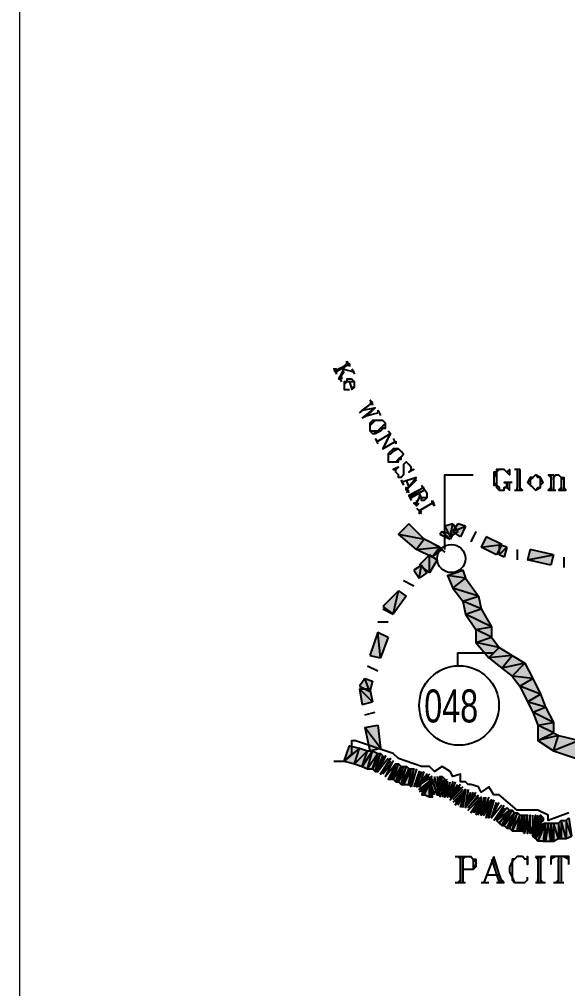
# Model space of a CAD drawing. Header units: millimetres. Extents: x 658 to 813, y 806 to 883.
# Drawn here: x 783.028 to 783.673, y 862.688 to 863.83 of the extents above; entities that cross this region are included whole.
import ezdxf

# ---------------------------------------------------------------- set-up
doc = ezdxf.new("R2010")
doc.units = ezdxf.units.MM
doc.header["$LTSCALE"] = 0.1
doc.linetypes.add('atContinuous2', pattern=[0])
doc.layers.add('arsir', color=14, linetype='Continuous', lineweight=0)
for name, color, linetype in [('BAT-PROP', 7, 'Continuous'), ('KLEKTOR1', 7, 'Continuous'), ('LINK NAS BARU', 7, 'Continuous'), ('PANTAI', 7, 'Continuous'), ('pantai1', 7, 'Continuous'), ('SYMBOL', 7, 'Continuous'), ('TEXT', 8, 'Continuous'), ('zat_Mask_solid', 7, 'Continuous')]:
    doc.layers.add(name, color=color, linetype=linetype)
doc.styles.add('Style2', font='arial.ttf', dxfattribs={"height": 0.2})

msp = doc.modelspace()

# ---------------------------------------------------------------- hatches: boundary and pattern name
at = {"layer": 'BAT-PROP'}
h = msp.add_hatch(color=7, dxfattribs=at)
h.paths.add_polyline_path([(783.529, 863.2324), (783.535, 863.2202), (783.5381, 863.2354)])
h.paths.add_polyline_path([(783.535, 863.2202), (783.5381, 863.2354), (783.5442, 863.2263)])
h = msp.add_hatch(color=7, dxfattribs=at)
h.paths.add_polyline_path([(783.5442, 863.2354), (783.5381, 863.2263), (783.5533, 863.2324)])
h.paths.add_polyline_path([(783.5381, 863.2263), (783.5533, 863.2324), (783.5472, 863.2202)])
h = msp.add_hatch(color=7, dxfattribs=at)
h.paths.add_polyline_path([(783.5229, 863.2232), (783.535, 863.2172), (783.5259, 863.2263)])
h.paths.add_polyline_path([(783.535, 863.2172), (783.5259, 863.2263), (783.5381, 863.2232)])
h = msp.add_hatch(color=7, dxfattribs=at)
h.paths.add_polyline_path([(783.5776, 863.2202), (783.5715, 863.208), (783.5958, 863.2111)])
h.paths.add_polyline_path([(783.5715, 863.208), (783.5958, 863.2111), (783.5898, 863.1989)])
h = msp.add_hatch(color=7, dxfattribs=at)
h.paths.add_polyline_path([(783.5928, 863.2111), (783.5928, 863.1989), (783.6019, 863.208)])
h.paths.add_polyline_path([(783.5928, 863.1989), (783.6019, 863.208), (783.5989, 863.1959)])
h = msp.add_hatch(color=7, dxfattribs=at)
h.paths.add_polyline_path([(783.4986, 863.1868), (783.5107, 863.1776), (783.5107, 863.1989)])
h.paths.add_polyline_path([(783.5107, 863.1776), (783.5107, 863.1989), (783.5198, 863.1928)])
h = msp.add_hatch(color=7, dxfattribs=at)
h.paths.add_polyline_path([(783.6293, 863.205), (783.6262, 863.1928), (783.6566, 863.1989)])
h.paths.add_polyline_path([(783.6262, 863.1928), (783.6566, 863.1989), (783.6536, 863.1868)])
h = msp.add_hatch(color=7, dxfattribs=at)
h.paths.add_polyline_path([(783.4925, 863.1807), (783.4986, 863.1715), (783.5016, 863.1868)])
h.paths.add_polyline_path([(783.4986, 863.1715), (783.5016, 863.1868), (783.5077, 863.1776)])
h = msp.add_hatch(color=7, dxfattribs=at)
h.paths.add_polyline_path([(783.456, 863.1381), (783.4682, 863.129), (783.4742, 863.1563)])
h.paths.add_polyline_path([(783.4682, 863.129), (783.4742, 863.1563), (783.4834, 863.1503)])
h = msp.add_hatch(color=7, dxfattribs=at)
h.paths.add_polyline_path([(783.4408, 863.0803), (783.453, 863.0773), (783.4499, 863.1077)])
h.paths.add_polyline_path([(783.453, 863.0773), (783.4499, 863.1077), (783.4621, 863.1016)])
h = msp.add_hatch(color=7, dxfattribs=at)
h.paths.add_polyline_path([(783.4286, 863.0439), (783.4408, 863.0378), (783.4347, 863.053)])
h.paths.add_polyline_path([(783.4408, 863.0378), (783.4347, 863.053), (783.4438, 863.0499)])
h = msp.add_hatch(color=7, dxfattribs=at)
h.paths.add_polyline_path([(783.4317, 863.0226), (783.4438, 863.0256), (783.4286, 863.0408)])
h.paths.add_polyline_path([(783.4438, 863.0256), (783.4286, 863.0408), (783.4408, 863.0408)], flags=17)
h = msp.add_hatch(color=7, dxfattribs=at)
h.paths.add_polyline_path([(783.4408, 862.9679), (783.453, 862.9709), (783.4347, 862.9952)])
h.paths.add_polyline_path([(783.453, 862.9709), (783.4347, 862.9952), (783.4499, 862.9983)])
at = {"layer": 'KLEKTOR1'}
for points in [[(783.4864, 863.2354), (783.4742, 863.2232), (783.5046, 863.2172)], [(783.4742, 863.2232), (783.5046, 863.2172), (783.4955, 863.205)], [(783.5046, 863.2172), (783.4955, 863.205), (783.5229, 863.208)], [(783.4955, 863.205), (783.5229, 863.208), (783.5138, 863.1959)], [(783.5229, 863.208), (783.5138, 863.1959), (783.5259, 863.205)]]:
    msp.add_hatch(color=7, dxfattribs=at).paths.add_polyline_path(points)
at = {"layer": 'pantai1'}
h = msp.add_hatch(color=7, dxfattribs=at)
h.paths.add_polyline_path([(783.4378, 862.9466), (783.4438, 862.9679), (783.4317, 862.9496)])
h.paths.add_polyline_path([(783.4438, 862.9679), (783.4317, 862.9496), (783.4378, 862.9679)], flags=17)
h = msp.add_hatch(color=7, dxfattribs=at)
h.paths.add_polyline_path([(783.4438, 862.9466), (783.4499, 862.9648), (783.4378, 862.9466)], flags=17)
h.paths.add_polyline_path([(783.4499, 862.9648), (783.4378, 862.9466), (783.4438, 862.9679)])
h = msp.add_hatch(color=7, dxfattribs=at)
h.paths.add_polyline_path([(783.4469, 862.9435), (783.453, 862.9648), (783.4438, 862.9466)])
h.paths.add_polyline_path([(783.453, 862.9648), (783.4438, 862.9466), (783.4499, 862.9648)], flags=17)
h = msp.add_hatch(color=7, dxfattribs=at)
h.paths.add_polyline_path([(783.4499, 862.9435), (783.456, 862.9618), (783.4469, 862.9435)], flags=17)
h.paths.add_polyline_path([(783.456, 862.9618), (783.4469, 862.9435), (783.453, 862.9648)])
h = msp.add_hatch(color=7, dxfattribs=at)
h.paths.add_polyline_path([(783.4682, 862.9344), (783.4742, 862.9527), (783.4651, 862.9344)], flags=17)
h.paths.add_polyline_path([(783.4742, 862.9527), (783.4651, 862.9344), (783.4712, 862.9527)], flags=17)
h = msp.add_hatch(color=7, dxfattribs=at)
h.paths.add_polyline_path([(783.4742, 862.9314), (783.4803, 862.9496), (783.4712, 862.9314)], flags=17)
h.paths.add_polyline_path([(783.4803, 862.9496), (783.4712, 862.9314), (783.4773, 862.9496)], flags=17)
h = msp.add_hatch(color=7, dxfattribs=at)
h.paths.add_polyline_path([(783.4773, 862.9283), (783.4834, 862.9496), (783.4742, 862.9314)])
h.paths.add_polyline_path([(783.4834, 862.9496), (783.4742, 862.9314), (783.4803, 862.9496)], flags=17)
h = msp.add_hatch(color=7, dxfattribs=at)
h.paths.add_polyline_path([(783.4803, 862.9283), (783.4864, 862.9466), (783.4773, 862.9283)], flags=17)
h.paths.add_polyline_path([(783.4864, 862.9466), (783.4773, 862.9283), (783.4834, 862.9496)])
h = msp.add_hatch(color=7, dxfattribs=at)
h.paths.add_polyline_path([(783.4864, 862.9283), (783.4894, 862.9466), (783.4803, 862.9283)], flags=17)
h.paths.add_polyline_path([(783.4894, 862.9466), (783.4803, 862.9283), (783.4864, 862.9466)], flags=17)
h = msp.add_hatch(color=7, dxfattribs=at)
h.paths.add_polyline_path([(783.4894, 862.9253), (783.4925, 862.9466), (783.4864, 862.9283)])
h.paths.add_polyline_path([(783.4925, 862.9466), (783.4864, 862.9283), (783.4894, 862.9466)], flags=17)
h = msp.add_hatch(color=7, dxfattribs=at)
h.paths.add_polyline_path([(783.5107, 862.9131), (783.5046, 862.9162), (783.5138, 862.9344)])
h.paths.add_polyline_path([(783.5046, 862.9162), (783.5138, 862.9344), (783.5016, 862.9162)])
for points in [[(783.5107, 862.9223), (783.5138, 862.9344), (783.5107, 862.9344)], [(783.5198, 862.9162), (783.5259, 862.9375), (783.529, 862.9344)], [(783.5107, 862.9223), (783.5138, 862.9131), (783.5107, 862.9131)], [(783.611, 862.8949), (783.5989, 862.8797), (783.608, 862.8979)], [(783.6019, 862.8767), (783.611, 862.8949), (783.5989, 862.8797)], [(783.6293, 862.8736), (783.6445, 862.8888), (783.6445, 862.8858)], [(783.6354, 862.8797), (783.6414, 862.8919), (783.6445, 862.8888)], [(783.6354, 862.8797), (783.6293, 862.8736), (783.6323, 862.8706)], [(783.6323, 862.8675), (783.6323, 862.8706), (783.6475, 862.8797)], [(783.6414, 862.8736), (783.6354, 862.8645), (783.6323, 862.8675)]]:
    msp.add_hatch(color=7, dxfattribs=at).paths.add_polyline_path(points)
h = msp.add_hatch(color=7, dxfattribs=at)
h.paths.add_polyline_path([(783.5928, 862.8827), (783.605, 862.8979), (783.5898, 862.8858)])
h.paths.add_polyline_path([(783.605, 862.8979), (783.5898, 862.8858), (783.6019, 862.901)])
h = msp.add_hatch(color=7, dxfattribs=at)
h.paths.add_polyline_path([(783.5989, 862.8797), (783.608, 862.8979), (783.5958, 862.8797)], flags=17)
h.paths.add_polyline_path([(783.608, 862.8979), (783.5958, 862.8797), (783.605, 862.8979)], flags=17)
h = msp.add_hatch(color=7, dxfattribs=at)
h.paths.add_polyline_path([(783.608, 862.8736), (783.6141, 862.8949), (783.605, 862.8767)])
h.paths.add_polyline_path([(783.6141, 862.8949), (783.605, 862.8767), (783.611, 862.8949)], flags=17)
h = msp.add_hatch(color=7, dxfattribs=at)
h.paths.add_polyline_path([(783.6141, 862.8736), (783.6171, 862.8919), (783.608, 862.8736)], flags=17)
h.paths.add_polyline_path([(783.6171, 862.8919), (783.608, 862.8736), (783.6141, 862.8949)])
h = msp.add_hatch(color=7, dxfattribs=at)
h.paths.add_polyline_path([(783.6171, 862.8736), (783.6202, 862.8919), (783.6141, 862.8736)], flags=17)
h.paths.add_polyline_path([(783.6202, 862.8919), (783.6141, 862.8736), (783.6171, 862.8919)], flags=17)
h = msp.add_hatch(color=7, dxfattribs=at)
h.paths.add_polyline_path([(783.6202, 862.8736), (783.6232, 862.8919), (783.6171, 862.8736)], flags=17)
h.paths.add_polyline_path([(783.6232, 862.8919), (783.6171, 862.8736), (783.6202, 862.8919)], flags=17)
h = msp.add_hatch(color=7, dxfattribs=at)
h.paths.add_polyline_path([(783.6232, 862.8706), (783.6262, 862.8919), (783.6202, 862.8736)])
h.paths.add_polyline_path([(783.6262, 862.8919), (783.6202, 862.8736), (783.6232, 862.8919)], flags=17)
h = msp.add_hatch(color=7, dxfattribs=at)
h.paths.add_polyline_path([(783.6658, 862.8858), (783.6658, 862.8645), (783.6627, 862.8827)])
h.paths.add_polyline_path([(783.6658, 862.8645), (783.6627, 862.8827), (783.6627, 862.8645)], flags=17)
h = msp.add_hatch(color=7, dxfattribs=at)
h.paths.add_polyline_path([(783.6718, 862.8858), (783.6718, 862.8645), (783.6658, 862.8858)], flags=17)
h.paths.add_polyline_path([(783.6718, 862.8645), (783.6658, 862.8858), (783.6658, 862.8645)], flags=17)
h = msp.add_hatch(color=7, dxfattribs=at)
h.paths.add_polyline_path([(783.6475, 862.8615), (783.6475, 862.8827), (783.6445, 862.8615)], flags=17)
h.paths.add_polyline_path([(783.6475, 862.8827), (783.6445, 862.8615), (783.6384, 862.8615)])
h = msp.add_hatch(color=7, dxfattribs=at)
h.paths.add_polyline_path([(783.6536, 862.8827), (783.6536, 862.8615), (783.6506, 862.8827)], flags=17)
h.paths.add_polyline_path([(783.6536, 862.8615), (783.6506, 862.8827), (783.6475, 862.8615)])
h.paths.add_polyline_path([(783.6506, 862.8827), (783.6475, 862.8615), (783.6475, 862.8827)], flags=17)
h = msp.add_hatch(color=7, dxfattribs=at)
h.paths.add_polyline_path([(783.6566, 862.8827), (783.6566, 862.8615), (783.6536, 862.8827)], flags=17)
h.paths.add_polyline_path([(783.6566, 862.8615), (783.6536, 862.8827), (783.6536, 862.8615)], flags=17)
h = msp.add_hatch(color=7, dxfattribs=at)
h.paths.add_polyline_path([(783.6627, 862.8827), (783.6627, 862.8645), (783.6566, 862.8827)], flags=17)
h.paths.add_polyline_path([(783.6627, 862.8645), (783.6566, 862.8827), (783.6566, 862.8615)])
at = {"layer": 'zat_Mask_solid'}
for points in [[(783.5533, 863.1715), (783.532, 863.1746), (783.5502, 863.1807)], [(783.5381, 863.1594), (783.5533, 863.1715), (783.532, 863.1746)], [(783.5685, 863.1503), (783.5381, 863.1594), (783.5533, 863.1715)], [(783.5502, 863.1442), (783.5685, 863.1503), (783.5381, 863.1594)], [(783.5715, 863.1351), (783.5502, 863.1442), (783.5685, 863.1503)], [(783.5533, 863.129), (783.5715, 863.1351), (783.5502, 863.1442)], [(783.5837, 863.1138), (783.5533, 863.129), (783.5715, 863.1351)], [(783.5654, 863.1107), (783.5837, 863.1138), (783.5533, 863.129)], [(783.5837, 863.1016), (783.5654, 863.1107), (783.5837, 863.1138)], [(783.5654, 863.0955), (783.5837, 863.1016), (783.5654, 863.1107)], [(783.5928, 863.0895), (783.5654, 863.0955), (783.5837, 863.1016)], [(783.5806, 863.0773), (783.5928, 863.0895), (783.5654, 863.0955)], [(783.608, 863.0803), (783.5806, 863.0773), (783.5928, 863.0895)], [(783.5958, 863.0651), (783.608, 863.0803), (783.5806, 863.0773)], [(783.6232, 863.0712), (783.5958, 863.0651), (783.608, 863.0803)], [(783.608, 863.056), (783.6232, 863.0712), (783.5958, 863.0651)], [(783.6323, 863.053), (783.608, 863.056), (783.6232, 863.0712)], [(783.6171, 863.0439), (783.6323, 863.053), (783.608, 863.056)], [(783.6414, 863.0347), (783.6171, 863.0439), (783.6323, 863.053)], [(783.6262, 863.0256), (783.6414, 863.0347), (783.6171, 863.0439)], [(783.6475, 863.0195), (783.6262, 863.0256), (783.6414, 863.0347)], [(783.6323, 863.0135), (783.6475, 863.0195), (783.6262, 863.0256)], [(783.6566, 863.0013), (783.6323, 863.0135), (783.6475, 863.0195)], [(783.6384, 862.9983), (783.6566, 863.0013), (783.6323, 863.0135)], [(783.6566, 862.9891), (783.6384, 862.9983), (783.6566, 863.0013)], [(783.6384, 862.98), (783.6566, 862.9891), (783.6384, 862.9983)], [(783.6627, 862.9861), (783.6384, 862.98), (783.6566, 862.9891)], [(783.6566, 862.9679), (783.6627, 862.9861), (783.6384, 862.98)], [(783.687, 862.98), (783.6566, 862.9679), (783.6627, 862.9861)], [(783.684, 862.9587), (783.687, 862.98), (783.6566, 862.9679)], [(783.4286, 862.9709), (783.4104, 862.9557), (783.4165, 862.9739)], [(783.4226, 862.9527), (783.4286, 862.9709), (783.4104, 862.9557)], [(783.4378, 862.9679), (783.4226, 862.9527), (783.4286, 862.9709)], [(783.4317, 862.9496), (783.4378, 862.9679), (783.4226, 862.9527)], [(783.4651, 862.9344), (783.4712, 862.9527), (783.4621, 862.9344)], [(783.4773, 862.9496), (783.4682, 862.9344), (783.4742, 862.9527)], [(783.4712, 862.9314), (783.4773, 862.9496), (783.4682, 862.9344)], [(783.5229, 862.9253), (783.5229, 862.9375), (783.5259, 862.9375)], [(783.5229, 862.9253), (783.5198, 862.9162), (783.5229, 862.9162)], [(783.5958, 862.8797), (783.605, 862.8979), (783.5928, 862.8827)], [(783.605, 862.8767), (783.611, 862.8949), (783.6019, 862.8767)], [(783.6749, 862.8888), (783.6779, 862.8675), (783.6718, 862.8858)], [(783.6779, 862.8675), (783.6718, 862.8858), (783.6718, 862.8645)], [(783.6384, 862.8615), (783.6354, 862.8645), (783.6475, 862.8827)], [(783.6414, 862.8736), (783.6475, 862.8797), (783.6475, 862.8827)]]:
    msp.add_hatch(color=7, dxfattribs=at).paths.add_polyline_path(points)

# ---------------------------------------------------------------- linework, layer by layer
at = {"layer": 'arsir', "color": 7}
msp.add_lwpolyline([(783.0282, 861.6874), (790.1692, 861.6874), (790.1692, 867.6233), (783.0282, 867.6233)], close=True, dxfattribs=at)
at = {"layer": 'BAT-PROP', "color": 7, "linetype": 'atContinuous2'}
for p, q in [((783.5381, 863.2354), (783.529, 863.2324)), ((783.529, 863.2324), (783.535, 863.2202)), ((783.535, 863.2202), (783.5381, 863.2354)), ((783.535, 863.2202), (783.5381, 863.2354)), ((783.5381, 863.2354), (783.5442, 863.2263)), ((783.5442, 863.2354), (783.5381, 863.2263)), ((783.5381, 863.2263), (783.5533, 863.2324)), ((783.5381, 863.2263), (783.5533, 863.2324)), ((783.5533, 863.2324), (783.5442, 863.2354)), ((783.5533, 863.2324), (783.5472, 863.2202)), ((783.5259, 863.2263), (783.5229, 863.2232)), ((783.5229, 863.2232), (783.535, 863.2172)), ((783.535, 863.2172), (783.5259, 863.2263)), ((783.535, 863.2172), (783.5259, 863.2263)), ((783.5259, 863.2263), (783.5381, 863.2232)), ((783.5442, 863.2263), (783.535, 863.2202)), ((783.5381, 863.2232), (783.535, 863.2172)), ((783.5472, 863.2202), (783.5381, 863.2263)), ((783.5776, 863.2202), (783.5715, 863.208)), ((783.5958, 863.2111), (783.5776, 863.2202)), ((783.5715, 863.208), (783.5958, 863.2111)), ((783.5715, 863.208), (783.5958, 863.2111)), ((783.5898, 863.1989), (783.5715, 863.208)), ((783.5958, 863.2111), (783.5898, 863.1989)), ((783.5928, 863.2111), (783.5928, 863.1989)), ((783.6019, 863.208), (783.5928, 863.2111)), ((783.5928, 863.1989), (783.6019, 863.208)), ((783.5928, 863.1989), (783.6019, 863.208)), ((783.6019, 863.208), (783.5989, 863.1959)), ((783.5107, 863.1989), (783.4986, 863.1868)), ((783.5107, 863.1776), (783.5107, 863.1989)), ((783.5107, 863.1776), (783.5107, 863.1989)), ((783.5107, 863.1989), (783.5198, 863.1928)), ((783.5989, 863.1959), (783.5928, 863.1989)), ((783.6293, 863.205), (783.6262, 863.1928)), ((783.6262, 863.1928), (783.6566, 863.1989)), ((783.6262, 863.1928), (783.6566, 863.1989)), ((783.6566, 863.1989), (783.6293, 863.205)), ((783.6566, 863.1989), (783.6536, 863.1868)), ((783.5016, 863.1868), (783.4925, 863.1807)), ((783.4986, 863.1715), (783.5016, 863.1868)), ((783.4986, 863.1715), (783.5016, 863.1868)), ((783.4986, 863.1868), (783.5107, 863.1776)), ((783.5016, 863.1868), (783.5077, 863.1776)), ((783.5198, 863.1928), (783.5107, 863.1776)), ((783.6536, 863.1868), (783.6262, 863.1928)), ((783.4925, 863.1807), (783.4986, 863.1715)), ((783.5077, 863.1776), (783.4986, 863.1715)), ((783.4742, 863.1563), (783.456, 863.1381)), ((783.4682, 863.129), (783.4742, 863.1563)), ((783.4682, 863.129), (783.4742, 863.1563)), ((783.4834, 863.1503), (783.4682, 863.129)), ((783.4742, 863.1563), (783.4834, 863.1503)), ((783.456, 863.1381), (783.4682, 863.129)), ((783.4499, 863.1077), (783.4408, 863.0803)), ((783.453, 863.0773), (783.4499, 863.1077)), ((783.453, 863.0773), (783.4499, 863.1077)), ((783.4499, 863.1077), (783.4621, 863.1016)), ((783.4621, 863.1016), (783.453, 863.0773)), ((783.4408, 863.0803), (783.453, 863.0773)), ((783.4347, 863.053), (783.4286, 863.0439)), ((783.4408, 863.0378), (783.4347, 863.053)), ((783.4408, 863.0378), (783.4347, 863.053)), ((783.4347, 863.053), (783.4438, 863.0499)), ((783.4438, 863.0499), (783.4408, 863.0378)), ((783.4286, 863.0439), (783.4408, 863.0378)), ((783.4438, 863.0256), (783.4286, 863.0408)), ((783.4286, 863.0408), (783.4317, 863.0226)), ((783.4438, 863.0256), (783.4286, 863.0408)), ((783.4286, 863.0408), (783.4408, 863.0408)), ((783.4408, 863.0408), (783.4438, 863.0256)), ((783.4317, 863.0226), (783.4438, 863.0256)), ((783.4347, 862.9952), (783.4499, 862.9983)), ((783.453, 862.9709), (783.4347, 862.9952)), ((783.4347, 862.9952), (783.4408, 862.9679)), ((783.453, 862.9709), (783.4347, 862.9952)), ((783.4499, 862.9983), (783.453, 862.9709)), ((783.4408, 862.9679), (783.453, 862.9709))]:
    msp.add_line(p, q, dxfattribs=at)
at = {"layer": 'BAT-PROP', "color": 7}
for points in [[(783.5654, 863.2263), (783.5594, 863.2141)], [(783.5168, 863.2111), (783.529, 863.202)], [(783.6141, 863.205), (783.6141, 863.1928)], [(783.6688, 863.1959), (783.6688, 863.1837)], [(783.4803, 863.1685), (783.4925, 863.1624)], [(783.456, 863.1351), (783.4682, 863.129)], [(783.4499, 863.1199), (783.4621, 863.1199)], [(783.4378, 863.0682), (783.4499, 863.0621)], [(783.4347, 863.0104), (783.4469, 863.0135)]]:
    msp.add_lwpolyline(points, dxfattribs=at)
at = {"layer": 'KLEKTOR1', "color": 7}
for points in [[(783.4864, 863.2354), (783.4742, 863.2232), (783.5046, 863.2172), (783.4864, 863.2354)], [(783.4742, 863.2232), (783.5046, 863.2172), (783.4955, 863.205), (783.4742, 863.2232)], [(783.5046, 863.2172), (783.4955, 863.205), (783.5229, 863.208), (783.5046, 863.2172)], [(783.4955, 863.205), (783.5229, 863.208), (783.5138, 863.1959), (783.4955, 863.205)], [(783.5229, 863.208), (783.5138, 863.1959), (783.5259, 863.205), (783.5229, 863.208)], [(783.5533, 863.1715), (783.532, 863.1746), (783.5502, 863.1807), (783.5533, 863.1715)], [(783.5381, 863.1594), (783.5533, 863.1715), (783.532, 863.1746), (783.5381, 863.1594)], [(783.5685, 863.1503), (783.5381, 863.1594), (783.5533, 863.1715), (783.5685, 863.1503)], [(783.5502, 863.1442), (783.5685, 863.1503), (783.5381, 863.1594), (783.5502, 863.1442)], [(783.5715, 863.1351), (783.5502, 863.1442), (783.5685, 863.1503), (783.5715, 863.1351)], [(783.5533, 863.129), (783.5715, 863.1351), (783.5502, 863.1442), (783.5533, 863.129)], [(783.5837, 863.1138), (783.5533, 863.129), (783.5715, 863.1351), (783.5837, 863.1138)], [(783.5654, 863.1107), (783.5837, 863.1138), (783.5533, 863.129), (783.5654, 863.1107)], [(783.5837, 863.1016), (783.5654, 863.1107), (783.5837, 863.1138), (783.5837, 863.1016)], [(783.5654, 863.0955), (783.5837, 863.1016), (783.5654, 863.1107), (783.5654, 863.0955)], [(783.5928, 863.0895), (783.5654, 863.0955), (783.5837, 863.1016), (783.5928, 863.0895)], [(783.5806, 863.0773), (783.5928, 863.0895), (783.5654, 863.0955), (783.5806, 863.0773)], [(783.608, 863.0803), (783.5806, 863.0773), (783.5928, 863.0895), (783.608, 863.0803)], [(783.5958, 863.0651), (783.608, 863.0803), (783.5806, 863.0773), (783.5958, 863.0651)], [(783.6232, 863.0712), (783.5958, 863.0651), (783.608, 863.0803), (783.6232, 863.0712)], [(783.608, 863.056), (783.6232, 863.0712), (783.5958, 863.0651), (783.608, 863.056)], [(783.6323, 863.053), (783.608, 863.056), (783.6232, 863.0712), (783.6323, 863.053)], [(783.6171, 863.0439), (783.6323, 863.053), (783.608, 863.056), (783.6171, 863.0439)], [(783.6414, 863.0347), (783.6171, 863.0439), (783.6323, 863.053), (783.6414, 863.0347)], [(783.6262, 863.0256), (783.6414, 863.0347), (783.6171, 863.0439), (783.6262, 863.0256)], [(783.6475, 863.0195), (783.6262, 863.0256), (783.6414, 863.0347), (783.6475, 863.0195)], [(783.6323, 863.0135), (783.6475, 863.0195), (783.6262, 863.0256), (783.6323, 863.0135)], [(783.6566, 863.0013), (783.6323, 863.0135), (783.6475, 863.0195), (783.6566, 863.0013)], [(783.6384, 862.9983), (783.6566, 863.0013), (783.6323, 863.0135), (783.6384, 862.9983)], [(783.6566, 862.9891), (783.6384, 862.9983), (783.6566, 863.0013), (783.6566, 862.9891)], [(783.6384, 862.98), (783.6566, 862.9891), (783.6384, 862.9983), (783.6384, 862.98)], [(783.6627, 862.9861), (783.6384, 862.98), (783.6566, 862.9891), (783.6627, 862.9861)], [(783.6566, 862.9679), (783.6627, 862.9861), (783.6384, 862.98), (783.6566, 862.9679)], [(783.687, 862.98), (783.6566, 862.9679), (783.6627, 862.9861), (783.687, 862.98)], [(783.684, 862.9587), (783.687, 862.98), (783.6566, 862.9679), (783.684, 862.9587)]]:
    msp.add_lwpolyline(points, dxfattribs=at)
at = {"layer": 'LINK NAS BARU', "color": 7}
msp.add_lwpolyline([(783.5442, 863.0682), (783.5442, 863.0834), (783.5867, 863.0834)], dxfattribs=at)
at = {"layer": 'LINK NAS BARU', "color": 7, "linetype": 'atContinuous2'}
msp.add_circle((783.5456, 863.0213), 0.0469, dxfattribs=at)
at = {"layer": 'PANTAI', "color": 7}
for points in [[(783.3982, 862.9557), (783.4104, 862.9557), (783.4195, 862.9648), (783.4195, 862.98), (783.4226, 862.98)], [(783.6749, 862.8949), (783.6506, 862.8858), (783.6506, 862.8919), (783.6384, 862.8979), (783.6141, 862.8979), (783.5928, 862.9162), (783.5867, 862.9162), (783.5806, 862.9253), (783.5715, 862.9192), (783.5685, 862.9253), (783.5594, 862.9283), (783.5563, 862.9283), (783.5533, 862.9314), (783.5472, 862.9314), (783.5472, 862.9405), (783.5381, 862.9375), (783.535, 862.9435), (783.5259, 862.9496), (783.5168, 862.9435), (783.5107, 862.9496), (783.5016, 862.9496), (783.4742, 862.9587), (783.4682, 862.9648), (783.4226, 862.98)]]:
    msp.add_lwpolyline(points, dxfattribs=at)
at = {"layer": 'pantai1', "color": 7, "linetype": 'atContinuous2'}
for p, q in [((783.5138, 862.9344), (783.5016, 862.9162)), ((783.5046, 862.9162), (783.5138, 862.9344)), ((783.5046, 862.9162), (783.5138, 862.9344)), ((783.5138, 862.9344), (783.5107, 862.9131)), ((783.5016, 862.9162), (783.5046, 862.9162)), ((783.5107, 862.9131), (783.5046, 862.9162)), ((783.5898, 862.8858), (783.6019, 862.901)), ((783.605, 862.8979), (783.5898, 862.8858)), ((783.605, 862.8979), (783.5898, 862.8858)), ((783.5928, 862.8827), (783.605, 862.8979)), ((783.6019, 862.901), (783.605, 862.8979)), ((783.5898, 862.8858), (783.5928, 862.8827))]:
    msp.add_line(p, q, dxfattribs=at)
at = {"layer": 'pantai1', "color": 7}
for points in [[(783.4286, 862.9709), (783.4104, 862.9557), (783.4165, 862.9739), (783.4286, 862.9709)], [(783.4226, 862.9527), (783.4286, 862.9709), (783.4104, 862.9557), (783.4226, 862.9527)], [(783.4378, 862.9679), (783.4226, 862.9527), (783.4286, 862.9709), (783.4378, 862.9679)], [(783.4317, 862.9496), (783.4378, 862.9679), (783.4226, 862.9527), (783.4317, 862.9496)], [(783.4378, 862.9466), (783.4438, 862.9679), (783.4317, 862.9496), (783.4378, 862.9466)], [(783.4438, 862.9679), (783.4317, 862.9496), (783.4378, 862.9679), (783.4438, 862.9679)], [(783.4499, 862.9648), (783.4378, 862.9466), (783.4438, 862.9679), (783.4499, 862.9648)], [(783.4438, 862.9466), (783.4499, 862.9648), (783.4378, 862.9466), (783.4438, 862.9466)], [(783.4469, 862.9435), (783.453, 862.9648), (783.4438, 862.9466), (783.4469, 862.9435)], [(783.453, 862.9648), (783.4438, 862.9466), (783.4499, 862.9648), (783.453, 862.9648)], [(783.456, 862.9618), (783.4469, 862.9435), (783.453, 862.9648), (783.456, 862.9618)], [(783.4499, 862.9435), (783.456, 862.9618), (783.4469, 862.9435), (783.4499, 862.9435)], [(783.4621, 862.9587), (783.4499, 862.9435), (783.459, 862.9618), (783.4499, 862.9435)], [(783.4651, 862.9557), (783.453, 862.9405), (783.4651, 862.9587), (783.453, 862.9405)], [(783.4712, 862.9527), (783.459, 862.9375), (783.4682, 862.9557), (783.456, 862.9405)], [(783.4651, 862.9344), (783.4712, 862.9527), (783.4621, 862.9344), (783.4651, 862.9344)], [(783.4682, 862.9344), (783.4742, 862.9527), (783.4651, 862.9344), (783.4682, 862.9344)], [(783.4742, 862.9527), (783.4651, 862.9344), (783.4712, 862.9527), (783.4742, 862.9527)], [(783.4773, 862.9496), (783.4682, 862.9344), (783.4742, 862.9527), (783.4773, 862.9496)], [(783.4712, 862.9314), (783.4773, 862.9496), (783.4682, 862.9344), (783.4712, 862.9314)], [(783.4742, 862.9314), (783.4803, 862.9496), (783.4712, 862.9314), (783.4742, 862.9314)], [(783.4803, 862.9496), (783.4712, 862.9314), (783.4773, 862.9496), (783.4803, 862.9496)], [(783.4773, 862.9283), (783.4834, 862.9496), (783.4742, 862.9314), (783.4773, 862.9283)], [(783.4834, 862.9496), (783.4742, 862.9314), (783.4803, 862.9496), (783.4834, 862.9496)], [(783.4864, 862.9466), (783.4773, 862.9283), (783.4834, 862.9496), (783.4864, 862.9466)], [(783.4803, 862.9283), (783.4864, 862.9466), (783.4773, 862.9283), (783.4803, 862.9283)], [(783.4864, 862.9283), (783.4894, 862.9466), (783.4803, 862.9283), (783.4864, 862.9283)], [(783.4894, 862.9466), (783.4803, 862.9283), (783.4864, 862.9466), (783.4894, 862.9466)], [(783.4894, 862.9253), (783.4925, 862.9466), (783.4864, 862.9283), (783.4894, 862.9253)], [(783.4925, 862.9466), (783.4864, 862.9283), (783.4894, 862.9466), (783.4925, 862.9466)], [(783.4955, 862.9466), (783.4894, 862.9253)], [(783.4955, 862.9253), (783.4986, 862.9435), (783.4925, 862.9253)], [(783.5107, 862.9405), (783.4955, 862.9253), (783.5077, 862.9405), (783.4986, 862.9253), (783.5046, 862.9435)], [(783.5016, 862.9435), (783.4955, 862.9253), (783.5016, 862.9435)], [(783.5138, 862.9375), (783.4955, 862.9253), (783.5107, 862.9375)], [(783.5016, 862.9192), (783.5138, 862.9344), (783.4986, 862.9192)], [(783.5138, 862.9344), (783.4986, 862.9223), (783.5138, 862.9344)], [(783.5168, 862.9162), (783.5107, 862.9344), (783.5138, 862.9131)], [(783.5107, 862.9223), (783.5138, 862.9344), (783.5107, 862.9344), (783.5107, 862.9223)], [(783.5198, 862.9162), (783.5138, 862.9344), (783.5198, 862.9162)], [(783.5198, 862.9375), (783.5229, 862.9162), (783.5168, 862.9375)], [(783.5229, 862.9131), (783.532, 862.9314), (783.5198, 862.9162), (783.532, 862.9314), (783.5168, 862.9192), (783.532, 862.9344)], [(783.5168, 862.9192), (783.529, 862.9344)], [(783.5168, 862.9344), (783.5229, 862.9162)], [(783.5198, 862.9162), (783.5259, 862.9375), (783.529, 862.9344), (783.5198, 862.9162)], [(783.5229, 862.9253), (783.5229, 862.9375), (783.5259, 862.9375), (783.5229, 862.9253)], [(783.5107, 862.9223), (783.5138, 862.9131), (783.5107, 862.9131), (783.5107, 862.9223)], [(783.5229, 862.9253), (783.5198, 862.9162), (783.5229, 862.9162), (783.5229, 862.9253)], [(783.532, 862.9131), (783.532, 862.9314), (783.529, 862.9131), (783.532, 862.9314), (783.5259, 862.9131)], [(783.5411, 862.9314), (783.535, 862.9131), (783.5381, 862.9314), (783.532, 862.9131), (783.535, 862.9314)], [(783.5472, 862.9283), (783.535, 862.9131), (783.5442, 862.9283)], [(783.5502, 862.9253), (783.535, 862.9101), (783.5472, 862.9253)], [(783.5533, 862.9223), (783.5381, 862.9071)], [(783.5502, 862.9223), (783.5381, 862.9101)], [(783.5411, 862.904), (783.5533, 862.9223), (783.5411, 862.9071)], [(783.5472, 862.901), (783.5533, 862.9223), (783.5442, 862.904)], [(783.5502, 862.901), (783.5533, 862.9223), (783.5502, 862.901)], [(783.5563, 862.9223), (783.5533, 862.901), (783.5563, 862.9223)], [(783.5654, 862.9162), (783.5533, 862.901), (783.5654, 862.9192)], [(783.5624, 862.9192), (783.5533, 862.901), (783.5594, 862.9192)], [(783.5685, 862.9131), (783.5563, 862.901), (783.5685, 862.9162)], [(783.5594, 862.8949), (783.5715, 862.9131), (783.5563, 862.8979), (783.5715, 862.9131)], [(783.5654, 862.8949), (783.5715, 862.9131), (783.5624, 862.8949)], [(783.5685, 862.8919), (783.5715, 862.9131), (783.5654, 862.8919)], [(783.5715, 862.9131), (783.5715, 862.8919), (783.5685, 862.9131)], [(783.5806, 862.9131), (783.5715, 862.8919), (783.5776, 862.9131)], [(783.5746, 862.9131), (783.5746, 862.8919), (783.5715, 862.9131), (783.5746, 862.8919)], [(783.5806, 862.8888), (783.5837, 862.9101), (783.5776, 862.8888), (783.5837, 862.9101), (783.5746, 862.8919), (783.5837, 862.9101), (783.5715, 862.8919), (783.5837, 862.9101), (783.5715, 862.8919), (783.5806, 862.9101)], [(783.5867, 862.9101), (783.5806, 862.8888), (783.5867, 862.9101)], [(783.5958, 862.904), (783.5837, 862.8888), (783.5928, 862.9071)], [(783.5898, 862.9071), (783.5837, 862.8888), (783.5898, 862.9071)], [(783.5867, 862.8858), (783.5989, 862.904)], [(783.5898, 862.8858), (783.5989, 862.901)], [(783.5958, 862.8797), (783.605, 862.8979), (783.5928, 862.8827), (783.5958, 862.8797)], [(783.5989, 862.8797), (783.608, 862.8979), (783.5958, 862.8797), (783.5989, 862.8797)], [(783.608, 862.8979), (783.5958, 862.8797), (783.605, 862.8979), (783.608, 862.8979)], [(783.611, 862.8949), (783.5989, 862.8797), (783.608, 862.8979), (783.611, 862.8949)], [(783.6019, 862.8767), (783.611, 862.8949), (783.5989, 862.8797), (783.6019, 862.8767)], [(783.605, 862.8767), (783.611, 862.8949), (783.6019, 862.8767), (783.605, 862.8767)], [(783.608, 862.8736), (783.6141, 862.8949), (783.605, 862.8767), (783.608, 862.8736)], [(783.6141, 862.8949), (783.605, 862.8767), (783.611, 862.8949), (783.6141, 862.8949)], [(783.6171, 862.8919), (783.608, 862.8736), (783.6141, 862.8949), (783.6171, 862.8919)], [(783.6141, 862.8736), (783.6171, 862.8919), (783.608, 862.8736), (783.6141, 862.8736)], [(783.6171, 862.8736), (783.6202, 862.8919), (783.6141, 862.8736), (783.6171, 862.8736)], [(783.6202, 862.8919), (783.6141, 862.8736), (783.6171, 862.8919), (783.6202, 862.8919)], [(783.6202, 862.8736), (783.6232, 862.8919), (783.6171, 862.8736), (783.6202, 862.8736)], [(783.6232, 862.8919), (783.6171, 862.8736), (783.6202, 862.8919), (783.6232, 862.8919)], [(783.6232, 862.8706), (783.6262, 862.8919), (783.6202, 862.8736), (783.6232, 862.8706)], [(783.6262, 862.8919), (783.6202, 862.8736), (783.6232, 862.8919), (783.6262, 862.8919)], [(783.6293, 862.8706), (783.6293, 862.8919), (783.6262, 862.8706), (783.6262, 862.8919)], [(783.6293, 862.8736), (783.6445, 862.8888), (783.6445, 862.8858), (783.6293, 862.8736)], [(783.6293, 862.8736), (783.6445, 862.8858)], [(783.6384, 862.8919), (783.6323, 862.8706), (783.6354, 862.8919), (783.6323, 862.8706), (783.6323, 862.8919)], [(783.6354, 862.8797), (783.6414, 862.8919), (783.6445, 862.8888), (783.6354, 862.8797)], [(783.6658, 862.8858), (783.6658, 862.8645), (783.6627, 862.8827), (783.6658, 862.8858)], [(783.6718, 862.8858), (783.6718, 862.8645), (783.6658, 862.8858), (783.6718, 862.8858)], [(783.6718, 862.8645), (783.6658, 862.8858), (783.6658, 862.8645), (783.6718, 862.8645)], [(783.6749, 862.8888), (783.6779, 862.8675), (783.6718, 862.8858), (783.6749, 862.8888)], [(783.6779, 862.8675), (783.6718, 862.8858), (783.6718, 862.8645), (783.6779, 862.8675)], [(783.6475, 862.8827), (783.6293, 862.8736), (783.6475, 862.8827), (783.6293, 862.8767)], [(783.6475, 862.8797), (783.6293, 862.8706)], [(783.6354, 862.8797), (783.6293, 862.8736), (783.6323, 862.8706), (783.6354, 862.8797)], [(783.6323, 862.8675), (783.6323, 862.8706), (783.6475, 862.8797), (783.6323, 862.8675)], [(783.6384, 862.8615), (783.6354, 862.8645), (783.6475, 862.8827), (783.6384, 862.8615)], [(783.6475, 862.8827), (783.6445, 862.8615), (783.6384, 862.8615), (783.6475, 862.8827)], [(783.6414, 862.8736), (783.6475, 862.8797), (783.6475, 862.8827), (783.6414, 862.8736)], [(783.6475, 862.8615), (783.6475, 862.8827), (783.6445, 862.8615), (783.6475, 862.8615)], [(783.6536, 862.8615), (783.6506, 862.8827), (783.6475, 862.8615), (783.6536, 862.8615)], [(783.6506, 862.8827), (783.6475, 862.8615), (783.6475, 862.8827), (783.6506, 862.8827)], [(783.6536, 862.8827), (783.6536, 862.8615), (783.6506, 862.8827), (783.6536, 862.8827)], [(783.6566, 862.8827), (783.6566, 862.8615), (783.6536, 862.8827), (783.6566, 862.8827)], [(783.6566, 862.8615), (783.6536, 862.8827), (783.6536, 862.8615), (783.6566, 862.8615)], [(783.6627, 862.8827), (783.6627, 862.8645), (783.6566, 862.8827), (783.6627, 862.8827)], [(783.6627, 862.8645), (783.6566, 862.8827), (783.6566, 862.8615), (783.6627, 862.8645)], [(783.6658, 862.8645), (783.6627, 862.8827), (783.6627, 862.8645), (783.6658, 862.8645)], [(783.6414, 862.8736), (783.6354, 862.8645), (783.6323, 862.8675), (783.6414, 862.8736)]]:
    msp.add_lwpolyline(points, dxfattribs=at)
at = {"layer": 'SYMBOL', "color": 7, "linetype": 'atContinuous2'}
msp.add_circle((783.5365, 863.1944), 0.0166, dxfattribs=at)
at = {"layer": 'TEXT', "color": 7}
for points in [[(783.4134, 863.4239), (783.4013, 863.4148), (783.4165, 863.4239), (783.3982, 863.4148)], [(783.4134, 863.4269), (783.4165, 863.4208)], [(783.4134, 863.4269), (783.4134, 863.4239), (783.4134, 863.4269)], [(783.4134, 863.4239), (783.4165, 863.4239), (783.4165, 863.4208)], [(783.3982, 863.4178), (783.4013, 863.4117)], [(783.4013, 863.4117), (783.4013, 863.4148), (783.3982, 863.4178), (783.4013, 863.4178)], [(783.4043, 863.4056), (783.4104, 863.4178), (783.4043, 863.4056), (783.4104, 863.4148)], [(783.4195, 863.4148), (783.4074, 863.4178)], [(783.4195, 863.4178), (783.4226, 863.4117)], [(783.4195, 863.4148), (783.4226, 863.4148)], [(783.4043, 863.4087), (783.4074, 863.4026)], [(783.4043, 863.4087), (783.4074, 863.4087), (783.4074, 863.4056)], [(783.4165, 863.4026), (783.4195, 863.3935), (783.4226, 863.3965), (783.4226, 863.3996), (783.4226, 863.4026), (783.4195, 863.4056), (783.4165, 863.4056), (783.4134, 863.4056), (783.4134, 863.4026), (783.4104, 863.4026), (783.4104, 863.3996), (783.4104, 863.3965), (783.4104, 863.3935), (783.4134, 863.3935), (783.4165, 863.3935)], [(783.4165, 863.4026), (783.4134, 863.4026), (783.4104, 863.3996)], [(783.4226, 863.4026), (783.4195, 863.4026), (783.4165, 863.4026), (783.4134, 863.4026), (783.4104, 863.3996), (783.4104, 863.3965)], [(783.4195, 863.3965), (783.4226, 863.3965), (783.4226, 863.3996)], [(783.4195, 863.3965), (783.4226, 863.3965)], [(783.4286, 863.3661), (783.4438, 863.3783), (783.4317, 863.3692), (783.4286, 863.3661)], [(783.4438, 863.3783), (783.4317, 863.3692), (783.4469, 863.3722)], [(783.4408, 863.3813), (783.4438, 863.3752)], [(783.4408, 863.3813), (783.4438, 863.3783), (783.4408, 863.3783)], [(783.4438, 863.3752), (783.4438, 863.3783)], [(783.4317, 863.3692), (783.4286, 863.3661)], [(783.4317, 863.36), (783.4469, 863.3722), (783.4378, 863.3631), (783.4317, 863.36)], [(783.4469, 863.3722), (783.4378, 863.3631), (783.4499, 863.3661)], [(783.4499, 863.3692), (783.453, 863.3631)], [(783.4499, 863.3692), (783.4499, 863.3661)], [(783.4378, 863.3631), (783.4317, 863.36)], [(783.456, 863.357), (783.453, 863.357), (783.4499, 863.357), (783.4469, 863.357), (783.4438, 863.357), (783.4408, 863.354), (783.4408, 863.3509), (783.4408, 863.3479), (783.4408, 863.3448), (783.4438, 863.3418), (783.4469, 863.3418), (783.453, 863.3448), (783.456, 863.3479), (783.459, 863.3479), (783.459, 863.3509), (783.459, 863.354), (783.456, 863.357)], [(783.453, 863.357), (783.4499, 863.357), (783.4469, 863.357), (783.4438, 863.354), (783.4408, 863.354), (783.4408, 863.3509)], [(783.456, 863.357), (783.453, 863.357), (783.4469, 863.357), (783.4438, 863.354), (783.4408, 863.3509), (783.4408, 863.3479)], [(783.4408, 863.3448), (783.4438, 863.3448), (783.4469, 863.3448), (783.4499, 863.3448), (783.453, 863.3479), (783.456, 863.3509), (783.459, 863.354)], [(783.4469, 863.3418), (783.4469, 863.3448), (783.4499, 863.3448), (783.453, 863.3448), (783.456, 863.3479), (783.456, 863.3509)], [(783.4621, 863.3448), (783.4651, 863.3418)], [(783.4621, 863.3448), (783.4651, 863.3418)], [(783.4469, 863.3357), (783.4499, 863.3296)], [(783.4469, 863.3357), (783.4499, 863.3327)], [(783.4499, 863.3327), (783.4651, 863.3418), (783.456, 863.3236), (783.4651, 863.3418), (783.456, 863.3236), (783.4712, 863.3327)], [(783.4682, 863.3357), (783.4712, 863.3296)], [(783.4712, 863.3327), (783.4712, 863.3296)], [(783.4773, 863.3205), (783.4742, 863.3236), (783.4712, 863.3236), (783.4682, 863.3236), (783.4651, 863.3205), (783.4621, 863.3175), (783.4621, 863.3144), (783.4621, 863.3114), (783.4621, 863.3084), (783.4651, 863.3084), (783.4682, 863.3084), (783.4742, 863.3084), (783.4742, 863.3114), (783.4773, 863.3114), (783.4773, 863.3144), (783.4803, 863.3175), (783.4773, 863.3205)], [(783.4742, 863.3236), (783.4712, 863.3236), (783.4682, 863.3205), (783.4651, 863.3205), (783.4621, 863.3175), (783.4621, 863.3144)], [(783.4621, 863.3084), (783.4651, 863.3084), (783.4682, 863.3084), (783.4712, 863.3084), (783.4742, 863.3114), (783.4773, 863.3144), (783.4803, 863.3175), (783.4773, 863.3205), (783.4742, 863.3236), (783.4682, 863.3205), (783.4651, 863.3175), (783.4621, 863.3175), (783.4621, 863.3144), (783.4621, 863.3114)], [(783.4682, 863.3084), (783.4712, 863.3084), (783.4742, 863.3114), (783.4773, 863.3144)], [(783.4834, 863.3084), (783.4803, 863.3053), (783.4803, 863.3023), (783.4803, 863.2962), (783.4803, 863.2932), (783.4773, 863.2901), (783.4742, 863.2901), (783.4742, 863.2932), (783.4712, 863.2962), (783.4712, 863.2992), (783.4742, 863.3023), (783.4682, 863.2992), (783.4712, 863.2992)], [(783.4894, 863.2992), (783.4925, 863.2992), (783.4864, 863.2962), (783.4894, 863.2992), (783.4894, 863.3023), (783.4864, 863.3053), (783.4834, 863.3084), (783.4803, 863.3053), (783.4803, 863.3023), (783.4803, 863.2962), (783.4803, 863.2932), (783.4773, 863.2901), (783.4742, 863.2901)], [(783.4803, 863.3053), (783.4803, 863.3023), (783.4803, 863.2962), (783.4803, 863.2932)], [(783.6019, 863.2962), (783.605, 863.2992), (783.605, 863.2932), (783.6019, 863.2962), (783.5989, 863.2992), (783.5928, 863.2992), (783.5898, 863.2992), (783.5898, 863.2962), (783.5867, 863.2962), (783.5867, 863.2901), (783.5867, 863.284), (783.5867, 863.281), (783.5898, 863.281), (783.5898, 863.278), (783.5928, 863.2749), (783.5989, 863.2749), (783.5989, 863.278), (783.6019, 863.278), (783.605, 863.2749), (783.605, 863.284)], [(783.5928, 863.2992), (783.5898, 863.2962), (783.5898, 863.2901), (783.5898, 863.284), (783.5898, 863.281), (783.5928, 863.278), (783.5928, 863.2749)], [(783.6171, 863.278), (783.6171, 863.2992), (783.611, 863.2992)], [(783.6141, 863.2992), (783.6141, 863.2749)], [(783.6171, 863.2992), (783.6171, 863.2749)], [(783.4955, 863.2901), (783.4773, 863.284)], [(783.4773, 863.2871), (783.4803, 863.281)], [(783.4955, 863.2901), (783.4834, 863.2749)], [(783.4955, 863.2871), (783.4834, 863.2749), (783.4955, 863.2871)], [(783.4834, 863.2871), (783.4864, 863.278)], [(783.529, 863.205), (783.529, 863.2932), (783.5624, 863.2932)], [(783.5898, 863.2962), (783.5867, 863.2901), (783.5867, 863.284), (783.5898, 863.281)], [(783.6354, 863.2932), (783.6323, 863.2901), (783.6293, 863.2901), (783.6262, 863.284), (783.6293, 863.281), (783.6323, 863.278), (783.6354, 863.2749), (783.6414, 863.278), (783.6414, 863.281), (783.6445, 863.284), (783.6414, 863.2901), (783.6354, 863.2932)], [(783.6354, 863.2932), (783.6323, 863.2901), (783.6293, 863.2871), (783.6293, 863.281), (783.6323, 863.278), (783.6354, 863.2749), (783.6384, 863.278), (783.6414, 863.278), (783.6414, 863.281), (783.6414, 863.2871), (783.6414, 863.2901), (783.6384, 863.2901), (783.6354, 863.2932)], [(783.6293, 863.2901), (783.6293, 863.2871), (783.6293, 863.281)], [(783.6414, 863.281), (783.6414, 863.2871), (783.6414, 863.2901)], [(783.6506, 863.2932), (783.6566, 863.2932), (783.6566, 863.2749)], [(783.6506, 863.2932), (783.6536, 863.2901), (783.6506, 863.2932)], [(783.6536, 863.2932), (783.6536, 863.2749)], [(783.6536, 863.2901), (783.6536, 863.278)], [(783.6566, 863.2871), (783.6566, 863.2901), (783.6597, 863.2932), (783.6627, 863.2932), (783.6658, 863.2901), (783.6688, 863.2901), (783.6688, 863.2871), (783.6688, 863.2749)], [(783.6627, 863.2932), (783.6658, 863.2901), (783.6658, 863.2871), (783.6658, 863.2749)], [(783.6658, 863.2901), (783.6688, 863.2871), (783.6688, 863.278)], [(783.4834, 863.278), (783.4864, 863.2719)], [(783.4834, 863.2749), (783.4834, 863.278), (783.4834, 863.2749)], [(783.4864, 863.2749), (783.4834, 863.2719)], [(783.5046, 863.278), (783.4864, 863.2688)], [(783.4894, 863.2688), (783.5046, 863.2749), (783.4894, 863.2658)], [(783.5016, 863.281), (783.5077, 863.2719), (783.5077, 863.2688), (783.5077, 863.2658), (783.5046, 863.2628), (783.5016, 863.2628), (783.5016, 863.2658), (783.4986, 863.2719)], [(783.5016, 863.278), (783.5046, 863.278)], [(783.608, 863.284), (783.5989, 863.284), (783.6019, 863.284), (783.5989, 863.284)], [(783.6019, 863.278), (783.5989, 863.278)], [(783.6019, 863.284), (783.6019, 863.278), (783.6019, 863.284)], [(783.611, 863.2749), (783.6202, 863.2749)], [(783.6141, 863.278), (783.6141, 863.2749), (783.6141, 863.278)], [(783.6171, 863.278), (783.6202, 863.2749), (783.6171, 863.278)], [(783.6536, 863.278), (783.6506, 863.2749), (783.6536, 863.278)], [(783.6506, 863.2749), (783.6597, 863.2749)], [(783.6566, 863.278), (783.6566, 863.2749), (783.6566, 863.278)], [(783.6627, 863.2749), (783.6658, 863.278), (783.6658, 863.2749)], [(783.6627, 863.2749), (783.6718, 863.2749)], [(783.6688, 863.2749), (783.6688, 863.278), (783.6718, 863.2749)], [(783.4864, 863.2688), (783.4894, 863.2628)], [(783.4894, 863.2688), (783.4864, 863.2688), (783.4894, 863.2688)], [(783.4986, 863.2688), (783.4986, 863.2658), (783.4955, 863.2597), (783.4925, 863.2597), (783.4955, 863.2567), (783.4986, 863.2597)], [(783.4955, 863.2628), (783.4955, 863.2597), (783.4955, 863.2567), (783.4955, 863.2597), (783.4986, 863.2658)], [(783.5077, 863.2719), (783.5077, 863.2688), (783.5077, 863.2658), (783.5046, 863.2658), (783.5016, 863.2658)], [(783.5077, 863.2688), (783.5077, 863.2658), (783.5046, 863.2658)], [(783.5138, 863.2628), (783.5168, 863.2567)], [(783.5138, 863.2628), (783.5138, 863.2597), (783.5138, 863.2628)], [(783.4955, 863.2536), (783.5016, 863.2476)], [(783.4955, 863.2536), (783.4986, 863.2506), (783.4986, 863.2476), (783.5016, 863.2506)], [(783.5138, 863.2597), (783.4986, 863.2506), (783.5138, 863.2597), (783.4986, 863.2506)], [(783.5168, 863.2597), (783.5138, 863.2597), (783.5168, 863.2567)], [(783.5411, 862.8432), (783.5594, 862.8432), (783.5624, 862.8402), (783.5654, 862.8402), (783.5654, 862.8371), (783.5654, 862.8341), (783.5654, 862.8311), (783.5624, 862.828), (783.5594, 862.828), (783.5502, 862.828)], [(783.5442, 862.8432), (783.5472, 862.8402), (783.5442, 862.8432)], [(783.5472, 862.8432), (783.5472, 862.8128), (783.5472, 862.8402)], [(783.5502, 862.8432), (783.5502, 862.8128)], [(783.5502, 862.8432), (783.5502, 862.8402), (783.5533, 862.8432)], [(783.5594, 862.8432), (783.5624, 862.8402), (783.5624, 862.8311), (783.5624, 862.828), (783.5594, 862.828)], [(783.5624, 862.8402), (783.5654, 862.8371), (783.5654, 862.8341), (783.5624, 862.8311)], [(783.5867, 862.8432), (783.5746, 862.8128)], [(783.5837, 862.8402), (783.5928, 862.8128)], [(783.5867, 862.8402), (783.5958, 862.8128), (783.5867, 862.8432)], [(783.6262, 862.8402), (783.6262, 862.8432), (783.6262, 862.8341), (783.6262, 862.8402), (783.6232, 862.8402), (783.6202, 862.8432), (783.6141, 862.8432), (783.611, 862.8402), (783.608, 862.8402), (783.608, 862.8371), (783.605, 862.8311), (783.605, 862.825), (783.608, 862.8189), (783.608, 862.8159), (783.611, 862.8128), (783.6141, 862.8128), (783.6202, 862.8128), (783.6232, 862.8128), (783.6262, 862.8159), (783.6262, 862.8189)], [(783.6141, 862.8432), (783.611, 862.8402), (783.608, 862.8371), (783.608, 862.8311), (783.608, 862.825), (783.608, 862.8189), (783.611, 862.8128), (783.6141, 862.8128)], [(783.608, 862.8402), (783.608, 862.8371), (783.608, 862.8311), (783.608, 862.825), (783.608, 862.8189), (783.608, 862.8159)], [(783.6354, 862.8432), (783.6475, 862.8432)], [(783.6354, 862.8432), (783.6384, 862.8402), (783.6384, 862.8432)], [(783.6384, 862.8432), (783.6384, 862.8128)], [(783.6414, 862.8402), (783.6414, 862.8128), (783.6414, 862.8432)], [(783.6445, 862.8432), (783.6414, 862.8402), (783.6445, 862.8432)], [(783.6536, 862.8432), (783.6536, 862.8341)], [(783.6749, 862.8341), (783.6749, 862.8432), (783.6536, 862.8432)], [(783.6536, 862.8432), (783.6536, 862.8341)], [(783.6566, 862.8432), (783.6536, 862.8402), (783.6566, 862.8432)], [(783.6597, 862.8432), (783.6536, 862.8402)], [(783.6627, 862.8432), (783.6627, 862.8128), (783.6627, 862.8402)], [(783.6658, 862.8432), (783.6658, 862.8128)], [(783.6688, 862.8432), (783.6749, 862.8402), (783.6718, 862.8432), (783.6749, 862.8402)], [(783.5776, 862.8219), (783.5928, 862.8219)], [(783.5411, 862.8128), (783.5533, 862.8128)], [(783.5472, 862.8128), (783.5442, 862.8128), (783.5472, 862.8159)], [(783.5502, 862.8159), (783.5502, 862.8128), (783.5533, 862.8128)], [(783.5715, 862.8128), (783.5806, 862.8128)], [(783.5746, 862.8128), (783.5776, 862.8128)], [(783.5898, 862.8128), (783.5928, 862.8128), (783.5928, 862.8159)], [(783.5898, 862.8128), (783.5989, 862.8128)], [(783.5958, 862.8159), (783.5989, 862.8128)], [(783.6354, 862.8128), (783.6384, 862.8128), (783.6384, 862.8159)], [(783.6354, 862.8128), (783.6475, 862.8128)], [(783.6414, 862.8159), (783.6445, 862.8128), (783.6414, 862.8128)], [(783.6566, 862.8128), (783.6688, 862.8128)], [(783.6627, 862.8128), (783.6597, 862.8128), (783.6627, 862.8159)], [(783.6658, 862.8159), (783.6658, 862.8128), (783.6688, 862.8128)]]:
    msp.add_lwpolyline(points, dxfattribs=at)

# ---------------------------------------------------------------- texts
at = {"layer": 'LINK NAS BARU', "color": 7, "style": 'Style2', "width": 0.7}
msp.add_text('048', height=0.03891, rotation=0.0006, dxfattribs=at).set_placement((783.5046, 863.0013))

doc.saveas('drawing.dxf')
